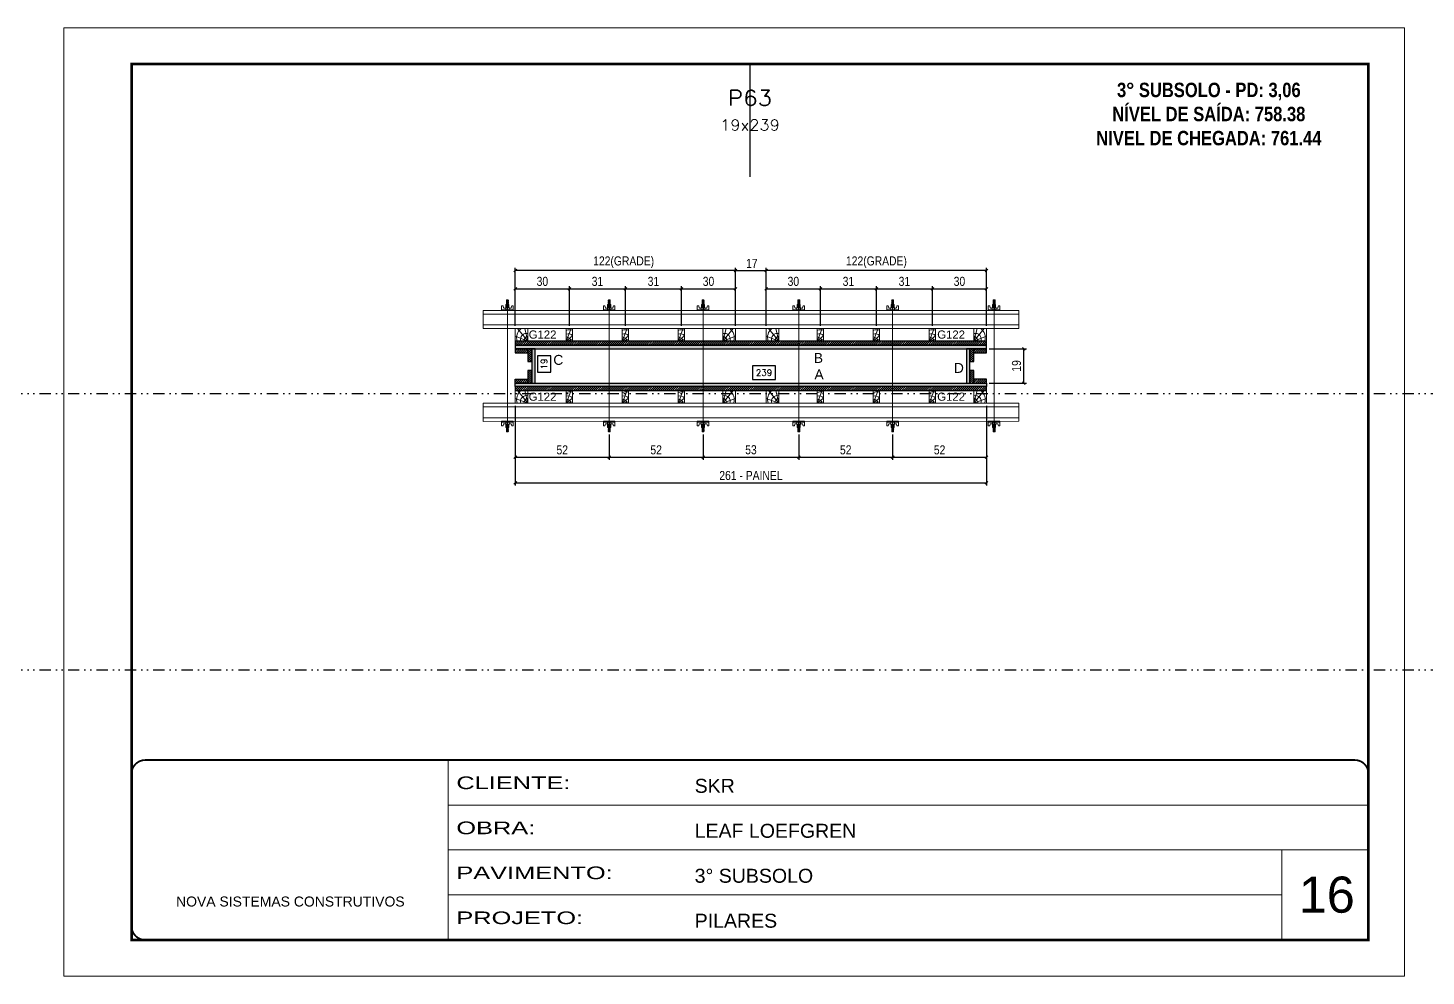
# Model space of a CAD drawing. Header units: millimetres. Extents: x 13777 to 27878, y -21631 to 6985.
# Drawn here: x 19142 to 20691, y 2489 to 3539 of the extents above; entities that cross this region are included whole.
import ezdxf
from ezdxf.enums import TextEntityAlignment as Align

# ---------------------------------------------------------------- set-up
doc = ezdxf.new("R2010")
doc.units = ezdxf.units.MM
for name, pattern in [('CONTINUO', [0]), ('DASHED', [0.75, 0.5, -0.25]), ('DIVIDE2', [0.625, 0.25, -0.125, 0, -0.125, 0, -0.125]), ('HIDDEN', [0.375, 0.25, -0.125])]:
    doc.linetypes.add(name, pattern=pattern)
for name, color, linetype, lineweight in [('CARIMBO', 255, 'Continuous', 9), ('Folhas', 255, 'Continuous', 9), ('Hachura', 251, 'Continuous', 9), ('Madeira', 126, 'Continuous', 18), ('Perfil Metálico', 224, 'Continuous', 18), ('SARRAFO DE PRESSAO', 251, 'DASHED', 9), ('Texto Seção', 7, 'Continuous', 15)]:
    doc.layers.add(name, color=color, linetype=linetype, lineweight=lineweight)
for name, color, linetype in [('CHAPA', 1, 'Continuous'), ('COTA', 241, 'Continuous'), ('NOMENCLATURA', 7, 'Continuous'), ('Nível', 160, 'Continuous'), ('SARRAFO', 251, 'Continuous'), ('Texto de Titulo', 7, 'Continuous'), ('Texto Qtd Sarr', 242, 'Continuous'), ('TEXTO_GERAL', 7, 'Continuous')]:
    doc.layers.add(name, color=color, linetype=linetype)
doc.styles.add('ARIAL', font='arial.ttf')
doc.styles.add('COTA TECNICA 2X', font='techl___.ttf', dxfattribs={"height": 10})
doc.styles.add('ROMANC', font='techb___.ttf', dxfattribs={"height": 2.5})
doc.styles.add('ROMANS', font='romans.shx')
doc.styles.add('SANSSERIF', font='sas_____.pfb')
doc.styles.add('Tecnologia', font='')
doc.styles.get('Tecnologia').set_extended_font_data('Forgotten Futurist')
doc.dimstyles.new('SECAO PILAR', dxfattribs={"dimtxt": 10, "dimasz": 3, "dimexe": 3, "dimexo": 3, "dimgap": 3, "dimtad": 1, "dimdec": 1, "dimlfac": 0.5, "dimzin": 12, "dimdsep": 46, "dimtxsty": 'COTA TECNICA 2X', "dimblk1": 'OBLIQUE', "dimblk2": 'OBLIQUE', "dimsah": 1, "dimcen": 0.9, "dimclrd": 256, "dimclre": 256, "dimclrt": 256, "dimadec": 1, "dimazin": 3, "dimtfac": 1, "dimtdec": 1, "dimtmove": 0, "dimatfit": 3, "dimfxl": 1, "dimtolj": 1, "dimtzin": 12, "dimarcsym": 0})
doc.dimstyles.new('SECÇÃO 2', dxfattribs={"dimtxt": 7, "dimasz": 6, "dimexe": 0.18, "dimexo": 2, "dimgap": -4, "dimtad": 3, "dimdec": 1, "dimlfac": 0.5, "dimzin": 12, "dimdsep": 46, "dimtxsty": 'ROMANS', "dimblk": 'ARCHTICK', "dimcen": 0.09, "dimse1": 1, "dimse2": 1, "dimsd1": 1, "dimsd2": 1, "dimclrd": 180, "dimclre": 5, "dimclrt": 1, "dimadec": 0, "dimazin": 3, "dimtfac": 1, "dimtdec": 1, "dimtofl": 0, "dimtmove": 0, "dimatfit": 3, "dimldrblk": 'ARCHTICK', "dimfxl": 1, "dimtolj": 1, "dimtzin": 0, "dimarcsym": 0})
pattern_1 = [(225, (10558.0154, -19745.6665), (1.12253202, -1.12253202), [])]

# ---------------------------------------------------------------- blocks, each defined once
blk = doc.blocks.new('9999999999')
at = {"color": 30, "linetype": 'CONTINUO'}
for p, q in [((98564.6, 34230.2), (98564.6, 34429.4)), ((98564.6, 34379.6), (99584, 34379.6)), ((98564.6, 34329.8), (99488, 34329.8)), ((99584, 34329.8), (99488, 34329.8)), ((99488, 34329.8), (99488, 34230.2)), ((98564.6, 34280), (99488, 34280))]:
    blk.add_line(p, q, dxfattribs=at)
at = {"color": 30, "linetype": 'CONTINUO', "const_width": 2}
blk.add_lwpolyline([(99584, 34230.2), (99584, 34414.4, 0.414214), (99569, 34429.4), (98229, 34429.4, 0.414214), (98214, 34414.4), (98214, 34245.2, 0.414214), (98229, 34230.2), (99584, 34230.2)], format="xyb", dxfattribs=at)
at = {"layer": 'Folhas'}
blk.add_lwpolyline([(98139, 34190.2), (99624, 34190.2), (99624, 35240.2), (98139, 35240.2)], close=True, dxfattribs=at)
at = {"layer": 'Folhas', "color": 30, "const_width": 3}
blk.add_lwpolyline([(98214, 34230.2), (99584, 34230.2), (99584, 35200.2), (98214, 35200.2)], close=True, dxfattribs=at)
at = {"color": 7, "linetype": 'Continuous', "ltscale": 5, "style": 'ARIAL'}
for s, height, p in [('SKR', 15.48, (98837.7, 34393.1)), ('LEAF LOEFGREN', 15.483, (98837.7, 34343.3)), ('3° SUBSOLO', 15.48, (98837.7, 34293.5)), ('NOVA SISTEMAS CONSTRUTIVOS', 11.059, (98263.2, 34267.2)), ('PILARES', 15.48, (98837.7, 34243.7))]:
    blk.add_text(s, height=height, dxfattribs=at).set_placement(p)
at = {"layer": 'Folhas', "color": 7, "style": 'Tecnologia', "width": 1.5}
for s, p in [('CLIENTE:', (98573.7, 34397.2)), ('OBRA:', (98573.7, 34347.3)), ('PAVIMENTO:', (98573.7, 34297.5)), ('PROJETO:', (98573.7, 34247.7))]:
    blk.add_text(s, height=14, dxfattribs=at).set_placement(p)
blk = doc.blocks.new('*D1308')
at = {"layer": 'COTA', "color": 180, "lineweight": -2, "transparency": 16777216}
for p, q in [((19721.4, 3175.8), (19706.4, 3175.8)), ((19706.4, 3175.8), (19706.4, 3157.8)), ((19721.4, 3157.8), (19721.4, 3175.8)), ((19706.4, 3157.8), (19721.4, 3157.8))]:
    blk.add_line(p, q, dxfattribs=at)
at = {"layer": 'Defpoints', "color": 0, "transparency": 16777216}
for p in [(19721.3, 3183.7), (19721.3, 3145.7), (19725.4, 3145.7)]:
    blk.add_point(p, dxfattribs=at)
at = {"layer": 'COTA', "color": 1, "transparency": 16777216, "insert": (19713.9, 3166.8), "char_height": 7, "attachment_point": 5, "rotation": 90, "style": 'ROMANS'}
blk.add_mtext('\\A1;19', dxfattribs=at)
blk = doc.blocks.new('_ArchTick')
at = {"color": 0, "linetype": 'ByBlock', "const_width": 0.15}
blk.add_lwpolyline([(-0.5, -0.5), (0.5, 0.5)], dxfattribs=at)
blk = doc.blocks.new('*D1309')
at = {"layer": 'COTA', "color": 180, "lineweight": -2, "transparency": 16777216}
for p, q in [((19970.4, 3164.7), (19944.7, 3164.7)), ((19944.7, 3164.7), (19944.7, 3149.7)), ((19970.4, 3149.7), (19970.4, 3164.7)), ((19944.7, 3149.7), (19970.4, 3149.7))]:
    blk.add_line(p, q, dxfattribs=at)
at = {"layer": 'Defpoints', "color": 0, "transparency": 16777216}
for p in [(19704, 3145.7), (20182, 3145.7), (20182, 3145.7)]:
    blk.add_point(p, dxfattribs=at)
at = {"layer": 'COTA', "color": 1, "transparency": 16777216, "insert": (19957.5, 3157.2), "char_height": 7, "attachment_point": 5, "style": 'ROMANS'}
blk.add_mtext('\\A1;239', dxfattribs=at)
blk = doc.blocks.new('_Oblique')
at = {"color": 0, "linetype": 'ByBlock', "lineweight": -2}
blk.add_line((-0.5, -0.5), (0.5, 0.5), dxfattribs=at)
blk = doc.blocks.new('*D1310')
at = {"layer": 'COTA', "lineweight": -2, "transparency": 16777216}
for p, q in [((19682, 3120.4), (19682, 3032.2)), ((20204, 3120.4), (20204, 3032.2)), ((19682, 3035.2), (20204, 3035.2))]:
    blk.add_line(p, q, dxfattribs=at)
at = {"layer": 'Defpoints', "color": 0, "transparency": 16777216}
for p in [(19682, 3123.4), (20204, 3123.4), (20204, 3035.2)]:
    blk.add_point(p, dxfattribs=at)
at = {"layer": 'COTA', "lineweight": -2, "transparency": 16777216, "xscale": 3, "yscale": 3, "zscale": 3, "rotation": 180}
blk.add_blockref('_Oblique', (19682, 3035.2), dxfattribs=at)
at = {"layer": 'COTA', "lineweight": -2, "transparency": 16777216, "xscale": 3, "yscale": 3, "zscale": 3}
blk.add_blockref('_Oblique', (20204, 3035.2), dxfattribs=at)
at = {"layer": 'COTA', "transparency": 16777216, "insert": (19943, 3043.3), "char_height": 10, "attachment_point": 5, "style": 'COTA TECNICA 2X'}
blk.add_mtext('\\A1;261 - PAINEL', dxfattribs=at)
blk = doc.blocks.new('*D1311')
at = {"layer": 'COTA', "lineweight": -2, "transparency": 16777216}
for p, q in [((19682, 3120.3), (19682, 3060.6)), ((19786, 3088.6), (19786, 3060.6)), ((19682, 3063.6), (19786, 3063.6))]:
    blk.add_line(p, q, dxfattribs=at)
at = {"layer": 'Defpoints', "color": 0, "transparency": 16777216}
for p in [(19682, 3123.3), (19786, 3091.6), (19786, 3063.6)]:
    blk.add_point(p, dxfattribs=at)
at = {"layer": 'COTA', "lineweight": -2, "transparency": 16777216, "xscale": 3, "yscale": 3, "zscale": 3, "rotation": 180}
blk.add_blockref('_Oblique', (19682, 3063.6), dxfattribs=at)
at = {"layer": 'COTA', "lineweight": -2, "transparency": 16777216, "xscale": 3, "yscale": 3, "zscale": 3}
blk.add_blockref('_Oblique', (19786, 3063.6), dxfattribs=at)
at = {"layer": 'COTA', "transparency": 16777216, "insert": (19734, 3071.7), "char_height": 10, "attachment_point": 5, "style": 'COTA TECNICA 2X'}
blk.add_mtext('\\A1;52', dxfattribs=at)
blk = doc.blocks.new('C')
at = {"layer": 'Hachura', "color": 0}
for p, q in [((0, 3.22), (0, -3.22)), ((0.45, 3.22), (0, 3.22)), ((0.46, 3.16), (0, 3.16)), ((0.46, 3.05), (0, 3.05)), ((0.46, 2.88), (0, 2.88)), ((0, 2.75), (0, -1.16)), ((0.46, 2.65), (0, 2.65)), ((0.46, 2.23), (0, 2.23)), ((0.46, 1.51), (0, 1.51)), ((0.39, 0.49), (0.17, 0.49)), ((0.45, -3.23), (0.45, 3.22)), ((0.45, 3.22), (2.58, 3.22)), ((1.74, 0.97), (0.45, 0.97)), ((1.45, 0.1), (0.45, 0.1)), ((1.35, 1.94), (1.35, 0.96)), ((2.58, 2.39), (1.47, 2.09)), ((1.74, -0.97), (1.74, 0.97)), ((1.74, 0.97), (1.74, 0.84)), ((1.74, 0.97), (1.74, 0.84)), ((1.74, 0.84), (3.35, 0.84)), ((3.35, 0.45), (1.74, 0.45)), ((2.58, 3.22), (2.58, 2.39)), ((3.32, 0.84), (3.32, -0.84)), ((3.35, 0.84), (3.35, -0.84)), ((3.68, 0.45), (3.35, 0.45)), ((3.84, -0.52), (3.35, 0.45)), ((3.35, 0.06), (3.67, -0.57)), ((3.68, 0.45), (4.16, -0.52)), ((3.72, 0.5), (4.25, -0.57)), ((4.37, -0.55), (3.83, 0.53)), ((4.15, 0.45), (3.93, 0.45)), ((4.42, -0.52), (3.93, 0.45)), ((4.15, 0.45), (4.26, 0.45)), ((4.26, 0.45), (4.74, -0.52)), ((4.3, 0.5), (4.83, -0.57)), ((4.95, -0.55), (4.41, 0.53)), ((4.51, 0.45), (4.84, 0.45)), ((5, -0.52), (4.51, 0.45)), ((4.84, 0.45), (5.32, -0.52)), ((4.88, 0.5), (5.41, -0.57)), ((5.53, -0.55), (4.99, 0.53)), ((5.58, -0.52), (5.09, 0.45)), ((5.42, 0.45), (5.09, 0.45)), ((5.58, -0.52), (5.09, 0.45)), ((5.42, 0.45), (5.74, -0.19)), ((5.46, 0.5), (5.74, -0.07)), ((5.74, 0.19), (5.57, 0.53)), ((5.74, 0.32), (5.68, 0.45)), ((5.68, 0.45), (5.74, 0.45)), ((5.74, 0.45), (5.9, 0.29)), ((5.74, 0.45), (5.74, -0.52)), ((5.9, -0.36), (5.9, 0.29)), ((0.45, 0), (0, 0)), ((0.46, -1.52), (0, -1.52)), ((0.46, -2.23), (0, -2.23)), ((0.46, -2.65), (0, -2.65)), ((0.46, -2.88), (0, -2.88)), ((0.46, -3.05), (0, -3.05)), ((0.46, -3.16), (0, -3.16)), ((0, -3.22), (2.57, -3.22)), ((0.08, -0.48), (0.29, -0.48)), ((0.29, -0.48), (0.4, -0.48)), ((0.45, 0), (0.45, -0.97)), ((0.45, -0.16), (1.45, -0.16)), ((0.45, -0.65), (0.45, -0.32)), ((0.45, -3.23), (0.45, -0.65)), ((0.45, -0.97), (1.74, -0.97)), ((1.35, -1.94), (1.35, -0.97)), ((2.58, -2.39), (1.47, -2.1)), ((3.35, -0.32), (1.74, -0.32)), ((3.35, -0.84), (1.74, -0.84)), ((2.58, -3.23), (2.58, -2.39)), ((3.35, -0.07), (3.58, -0.52)), ((3.35, -0.52), (3.58, -0.52)), ((3.84, -0.52), (4.16, -0.52)), ((4.42, -0.52), (4.74, -0.52)), ((4.63, -0.52), (4.74, -0.52)), ((5, -0.52), (5.32, -0.52)), ((5.58, -0.52), (5.74, -0.52)), ((5.74, -0.52), (5.9, -0.36)), ((5.74, -0.52), (5.74, -0.52))]:
    blk.add_line(p, q, dxfattribs=at)
for centre, radius, start, end in [((1.52, 1.94), 0.161, 104.74356, 180), ((1.44, -0.03), 0.129, 272.69497, 87.30503), ((3.81, 0.39), 0.143, 25.56881, 154.43119), ((4.39, 0.39), 0.143, 25.56881, 154.43119), ((4.97, 0.39), 0.143, 25.56881, 154.43119), ((5.55, 0.39), 0.143, 25.56881, 154.43119), ((0.17, -0.37), 0.174, 221.74404, 317.85924), ((1.52, -1.94), 0.161, 180, 255.25644), ((3.71, -0.4), 0.174, 222.14076, 318.25596), ((4.29, -0.4), 0.174, 222.14076, 318.25596), ((4.87, -0.4), 0.174, 222.14076, 318.25596), ((5.45, -0.4), 0.174, 222.14076, 318.25596), ((5.61, -0.4), 0.174, 317.85924, 318.25596)]:
    blk.add_arc(centre, radius, start, end, dxfattribs=at)
blk = doc.blocks.new('*D1315')
at = {"layer": 'COTA', "lineweight": -2, "transparency": 16777216}
for p, q in [((19996, 3088.6), (19996, 3060.6)), ((20100, 3088.6), (20100, 3060.6)), ((19996, 3063.6), (20100, 3063.6))]:
    blk.add_line(p, q, dxfattribs=at)
at = {"layer": 'Defpoints', "color": 0, "transparency": 16777216}
for p in [(19996, 3091.6), (20100, 3091.6), (20100, 3063.6)]:
    blk.add_point(p, dxfattribs=at)
at = {"layer": 'COTA', "lineweight": -2, "transparency": 16777216, "xscale": 3, "yscale": 3, "zscale": 3, "rotation": 180}
blk.add_blockref('_Oblique', (19996, 3063.6), dxfattribs=at)
at = {"layer": 'COTA', "lineweight": -2, "transparency": 16777216, "xscale": 3, "yscale": 3, "zscale": 3}
blk.add_blockref('_Oblique', (20100, 3063.6), dxfattribs=at)
at = {"layer": 'COTA', "transparency": 16777216, "insert": (20048, 3071.7), "char_height": 10, "attachment_point": 5, "style": 'COTA TECNICA 2X'}
blk.add_mtext('\\A1;52', dxfattribs=at)
blk = doc.blocks.new('*D1316')
at = {"layer": 'COTA', "lineweight": -2, "transparency": 16777216}
for p, q in [((20207, 3183.7), (20248.3, 3183.7)), ((20245.3, 3145.7), (20245.3, 3183.7)), ((20207, 3145.7), (20248.3, 3145.7))]:
    blk.add_line(p, q, dxfattribs=at)
at = {"layer": 'Defpoints', "color": 0, "transparency": 16777216}
for p in [(20204, 3183.7), (20245.3, 3183.7), (20204, 3145.7)]:
    blk.add_point(p, dxfattribs=at)
at = {"layer": 'COTA', "lineweight": -2, "transparency": 16777216, "xscale": 3, "yscale": 3, "zscale": 3}
for p, rotation in [((20245.3, 3183.7), 90), ((20245.3, 3145.7), 270)]:
    blk.add_blockref('_Oblique', p, dxfattribs=dict(at, rotation=rotation))
at = {"layer": 'COTA', "transparency": 16777216, "insert": (20237.2, 3164.7), "char_height": 10, "attachment_point": 5, "rotation": 90, "style": 'COTA TECNICA 2X'}
blk.add_mtext('\\A1;19', dxfattribs=at)
blk = doc.blocks.new('*D1317')
at = {"layer": 'COTA', "lineweight": -2, "transparency": 16777216}
for p, q in [((19786, 3088.6), (19786, 3060.6)), ((19890, 3088.6), (19890, 3060.6)), ((19786, 3063.6), (19890, 3063.6))]:
    blk.add_line(p, q, dxfattribs=at)
at = {"layer": 'Defpoints', "color": 0, "transparency": 16777216}
for p in [(19786, 3091.6), (19890, 3091.6), (19890, 3063.6)]:
    blk.add_point(p, dxfattribs=at)
at = {"layer": 'COTA', "lineweight": -2, "transparency": 16777216, "xscale": 3, "yscale": 3, "zscale": 3, "rotation": 180}
blk.add_blockref('_Oblique', (19786, 3063.6), dxfattribs=at)
at = {"layer": 'COTA', "lineweight": -2, "transparency": 16777216, "xscale": 3, "yscale": 3, "zscale": 3}
blk.add_blockref('_Oblique', (19890, 3063.6), dxfattribs=at)
at = {"layer": 'COTA', "transparency": 16777216, "insert": (19838, 3071.7), "char_height": 10, "attachment_point": 5, "style": 'COTA TECNICA 2X'}
blk.add_mtext('\\A1;52', dxfattribs=at)
blk = doc.blocks.new('PONTALETE')
at = {"layer": 'Madeira'}
for q in [(2.71, 7), (7, 5.76), (7, 1.74)]:
    blk.add_line((0, 0), q, dxfattribs=at)
blk.add_lwpolyline([(0, 0), (7, 0), (7, 7), (0, 7)], close=True, dxfattribs=at)
for centre, radius, start, end in [((2.04, 0.06), 6.23, 37.28179, 109.09128), ((1.09, 0.9), 3.19, 343.60304, 109.98471), ((-0.21, -0.78), 3.09, 14.63219, 86.0383)]:
    blk.add_arc(centre, radius, start, end, dxfattribs=at)
blk = doc.blocks.new('MEIO PONTALETE')
at = {"layer": 'Madeira'}
for q in [(2.71, 7), (3.5, 2.88), (3.5, 0.87)]:
    blk.add_line((0, 0), q, dxfattribs=at)
blk.add_lwpolyline([(0, 0), (3.5, 0), (3.5, 7), (0, 7)], close=True, dxfattribs=at)
for centre, radius, start, end in [((2.04, 0.06), 6.23, 76.44987, 109.09128), ((1.09, 0.9), 3.19, 40.90626, 109.98471), ((-0.21, -0.78), 3.09, 14.63219, 86.0383)]:
    blk.add_arc(centre, radius, start, end, dxfattribs=at)
blk = doc.blocks.new('*D1298')
at = {"layer": 'COTA', "lineweight": -2, "transparency": 16777216}
for p, q in [((19960, 3209.2), (19960, 3253.1)), ((20020, 3209.1), (20020, 3253.1)), ((19960, 3250.1), (20020, 3250.1))]:
    blk.add_line(p, q, dxfattribs=at)
at = {"layer": 'Defpoints', "color": 0, "transparency": 16777216}
for p in [(20020, 3250.1), (19960, 3206.2), (20020, 3206.1)]:
    blk.add_point(p, dxfattribs=at)
at = {"layer": 'COTA', "lineweight": -2, "transparency": 16777216, "xscale": 3, "yscale": 3, "zscale": 3, "rotation": 180}
blk.add_blockref('_Oblique', (19960, 3250.1), dxfattribs=at)
at = {"layer": 'COTA', "lineweight": -2, "transparency": 16777216, "xscale": 3, "yscale": 3, "zscale": 3}
blk.add_blockref('_Oblique', (20020, 3250.1), dxfattribs=at)
at = {"layer": 'COTA', "transparency": 16777216, "insert": (19990, 3258.3), "char_height": 10, "attachment_point": 5, "style": 'COTA TECNICA 2X'}
blk.add_mtext('\\A1;30', dxfattribs=at)
blk = doc.blocks.new('*D1299')
at = {"layer": 'COTA', "lineweight": -2, "transparency": 16777216}
for p, q in [((19960, 3209.2), (19960, 3273.3)), ((20204, 3270.3), (19960, 3270.3)), ((20204, 3209.1), (20204, 3273.3))]:
    blk.add_line(p, q, dxfattribs=at)
at = {"layer": 'Defpoints', "color": 0, "transparency": 16777216}
for p in [(19960, 3270.3), (19960, 3206.2), (20204, 3206.1)]:
    blk.add_point(p, dxfattribs=at)
at = {"layer": 'COTA', "lineweight": -2, "transparency": 16777216, "xscale": 3, "yscale": 3, "zscale": 3, "rotation": 180}
blk.add_blockref('_Oblique', (19960, 3270.3), dxfattribs=at)
at = {"layer": 'COTA', "lineweight": -2, "transparency": 16777216, "xscale": 3, "yscale": 3, "zscale": 3}
blk.add_blockref('_Oblique', (20204, 3270.3), dxfattribs=at)
at = {"layer": 'COTA', "transparency": 16777216, "insert": (20082, 3279.5), "char_height": 10, "attachment_point": 5, "style": 'COTA TECNICA 2X'}
blk.add_mtext('\\A1;122(GRADE)', dxfattribs=at)
blk = doc.blocks.new('*D1318')
at = {"layer": 'COTA', "lineweight": -2, "transparency": 16777216}
for p, q in [((20020, 3209.1), (20020, 3253.1)), ((20082, 3209.1), (20082, 3253.1)), ((20020, 3250.1), (20082, 3250.1))]:
    blk.add_line(p, q, dxfattribs=at)
at = {"layer": 'Defpoints', "color": 0, "transparency": 16777216}
for p in [(20082, 3250.1), (20020, 3206.1), (20082, 3206.1)]:
    blk.add_point(p, dxfattribs=at)
at = {"layer": 'COTA', "lineweight": -2, "transparency": 16777216, "xscale": 3, "yscale": 3, "zscale": 3, "rotation": 180}
blk.add_blockref('_Oblique', (20020, 3250.1), dxfattribs=at)
at = {"layer": 'COTA', "lineweight": -2, "transparency": 16777216, "xscale": 3, "yscale": 3, "zscale": 3}
blk.add_blockref('_Oblique', (20082, 3250.1), dxfattribs=at)
at = {"layer": 'COTA', "transparency": 16777216, "insert": (20051, 3258.3), "char_height": 10, "attachment_point": 5, "style": 'COTA TECNICA 2X'}
blk.add_mtext('\\A1;31', dxfattribs=at)
blk = doc.blocks.new('*D1319')
at = {"layer": 'COTA', "lineweight": -2, "transparency": 16777216}
for p, q in [((20082, 3209.1), (20082, 3253.1)), ((20144, 3209.1), (20144, 3253.1)), ((20082, 3250.1), (20144, 3250.1))]:
    blk.add_line(p, q, dxfattribs=at)
at = {"layer": 'Defpoints', "color": 0, "transparency": 16777216}
for p in [(20144, 3250.1), (20082, 3206.1), (20144, 3206.1)]:
    blk.add_point(p, dxfattribs=at)
at = {"layer": 'COTA', "lineweight": -2, "transparency": 16777216, "xscale": 3, "yscale": 3, "zscale": 3, "rotation": 180}
blk.add_blockref('_Oblique', (20082, 3250.1), dxfattribs=at)
at = {"layer": 'COTA', "lineweight": -2, "transparency": 16777216, "xscale": 3, "yscale": 3, "zscale": 3}
blk.add_blockref('_Oblique', (20144, 3250.1), dxfattribs=at)
at = {"layer": 'COTA', "transparency": 16777216, "insert": (20113, 3258.3), "char_height": 10, "attachment_point": 5, "style": 'COTA TECNICA 2X'}
blk.add_mtext('\\A1;31', dxfattribs=at)
blk = doc.blocks.new('*D1320')
at = {"layer": 'COTA', "lineweight": -2, "transparency": 16777216}
for p, q in [((20144, 3209.1), (20144, 3253.1)), ((20204, 3209.1), (20204, 3253.1)), ((20144, 3250.1), (20204, 3250.1))]:
    blk.add_line(p, q, dxfattribs=at)
at = {"layer": 'Defpoints', "color": 0, "transparency": 16777216}
for p in [(20204, 3250.1), (20144, 3206.1), (20204, 3206.1)]:
    blk.add_point(p, dxfattribs=at)
at = {"layer": 'COTA', "lineweight": -2, "transparency": 16777216, "xscale": 3, "yscale": 3, "zscale": 3, "rotation": 180}
blk.add_blockref('_Oblique', (20144, 3250.1), dxfattribs=at)
at = {"layer": 'COTA', "lineweight": -2, "transparency": 16777216, "xscale": 3, "yscale": 3, "zscale": 3}
blk.add_blockref('_Oblique', (20204, 3250.1), dxfattribs=at)
at = {"layer": 'COTA', "transparency": 16777216, "insert": (20174, 3258.3), "char_height": 10, "attachment_point": 5, "style": 'COTA TECNICA 2X'}
blk.add_mtext('\\A1;30', dxfattribs=at)
blk = doc.blocks.new('*D1300')
at = {"layer": 'COTA', "lineweight": -2, "transparency": 16777216}
for p, q in [((19682, 3209.2), (19682, 3253.1)), ((19742, 3209.1), (19742, 3253.1)), ((19682, 3250.1), (19742, 3250.1))]:
    blk.add_line(p, q, dxfattribs=at)
at = {"layer": 'Defpoints', "color": 0, "transparency": 16777216}
for p in [(19742, 3250.1), (19682, 3206.2), (19742, 3206.1)]:
    blk.add_point(p, dxfattribs=at)
at = {"layer": 'COTA', "lineweight": -2, "transparency": 16777216, "xscale": 3, "yscale": 3, "zscale": 3, "rotation": 180}
blk.add_blockref('_Oblique', (19682, 3250.1), dxfattribs=at)
at = {"layer": 'COTA', "lineweight": -2, "transparency": 16777216, "xscale": 3, "yscale": 3, "zscale": 3}
blk.add_blockref('_Oblique', (19742, 3250.1), dxfattribs=at)
at = {"layer": 'COTA', "transparency": 16777216, "insert": (19712, 3258.3), "char_height": 10, "attachment_point": 5, "style": 'COTA TECNICA 2X'}
blk.add_mtext('\\A1;30', dxfattribs=at)
blk = doc.blocks.new('*D1301')
at = {"layer": 'COTA', "lineweight": -2, "transparency": 16777216}
for p, q in [((19682, 3209.2), (19682, 3273.3)), ((19926, 3270.3), (19682, 3270.3)), ((19926, 3209.1), (19926, 3273.3))]:
    blk.add_line(p, q, dxfattribs=at)
at = {"layer": 'Defpoints', "color": 0, "transparency": 16777216}
for p in [(19682, 3270.3), (19682, 3206.2), (19926, 3206.1)]:
    blk.add_point(p, dxfattribs=at)
at = {"layer": 'COTA', "lineweight": -2, "transparency": 16777216, "xscale": 3, "yscale": 3, "zscale": 3, "rotation": 180}
blk.add_blockref('_Oblique', (19682, 3270.3), dxfattribs=at)
at = {"layer": 'COTA', "lineweight": -2, "transparency": 16777216, "xscale": 3, "yscale": 3, "zscale": 3}
blk.add_blockref('_Oblique', (19926, 3270.3), dxfattribs=at)
at = {"layer": 'COTA', "transparency": 16777216, "insert": (19802, 3279.5), "char_height": 10, "attachment_point": 5, "style": 'COTA TECNICA 2X'}
blk.add_mtext('\\A1;122(GRADE)', dxfattribs=at)
blk = doc.blocks.new('*D1321')
at = {"layer": 'COTA', "lineweight": -2, "transparency": 16777216}
for p, q in [((19742, 3209.1), (19742, 3253.1)), ((19804, 3209.1), (19804, 3253.1)), ((19742, 3250.1), (19804, 3250.1))]:
    blk.add_line(p, q, dxfattribs=at)
at = {"layer": 'Defpoints', "color": 0, "transparency": 16777216}
for p in [(19804, 3250.1), (19742, 3206.1), (19804, 3206.1)]:
    blk.add_point(p, dxfattribs=at)
at = {"layer": 'COTA', "lineweight": -2, "transparency": 16777216, "xscale": 3, "yscale": 3, "zscale": 3, "rotation": 180}
blk.add_blockref('_Oblique', (19742, 3250.1), dxfattribs=at)
at = {"layer": 'COTA', "lineweight": -2, "transparency": 16777216, "xscale": 3, "yscale": 3, "zscale": 3}
blk.add_blockref('_Oblique', (19804, 3250.1), dxfattribs=at)
at = {"layer": 'COTA', "transparency": 16777216, "insert": (19773, 3258.3), "char_height": 10, "attachment_point": 5, "style": 'COTA TECNICA 2X'}
blk.add_mtext('\\A1;31', dxfattribs=at)
blk = doc.blocks.new('*D1322')
at = {"layer": 'COTA', "lineweight": -2, "transparency": 16777216}
for p, q in [((19804, 3209.1), (19804, 3253.1)), ((19866, 3209.1), (19866, 3253.1)), ((19804, 3250.1), (19866, 3250.1))]:
    blk.add_line(p, q, dxfattribs=at)
at = {"layer": 'Defpoints', "color": 0, "transparency": 16777216}
for p in [(19866, 3250.1), (19804, 3206.1), (19866, 3206.1)]:
    blk.add_point(p, dxfattribs=at)
at = {"layer": 'COTA', "lineweight": -2, "transparency": 16777216, "xscale": 3, "yscale": 3, "zscale": 3, "rotation": 180}
blk.add_blockref('_Oblique', (19804, 3250.1), dxfattribs=at)
at = {"layer": 'COTA', "lineweight": -2, "transparency": 16777216, "xscale": 3, "yscale": 3, "zscale": 3}
blk.add_blockref('_Oblique', (19866, 3250.1), dxfattribs=at)
at = {"layer": 'COTA', "transparency": 16777216, "insert": (19835, 3258.3), "char_height": 10, "attachment_point": 5, "style": 'COTA TECNICA 2X'}
blk.add_mtext('\\A1;31', dxfattribs=at)
blk = doc.blocks.new('*D1323')
at = {"layer": 'COTA', "lineweight": -2, "transparency": 16777216}
for p, q in [((19866, 3209.1), (19866, 3253.1)), ((19926, 3209.1), (19926, 3253.1)), ((19866, 3250.1), (19926, 3250.1))]:
    blk.add_line(p, q, dxfattribs=at)
at = {"layer": 'Defpoints', "color": 0, "transparency": 16777216}
for p in [(19926, 3250.1), (19866, 3206.1), (19926, 3206.1)]:
    blk.add_point(p, dxfattribs=at)
at = {"layer": 'COTA', "lineweight": -2, "transparency": 16777216, "xscale": 3, "yscale": 3, "zscale": 3, "rotation": 180}
blk.add_blockref('_Oblique', (19866, 3250.1), dxfattribs=at)
at = {"layer": 'COTA', "lineweight": -2, "transparency": 16777216, "xscale": 3, "yscale": 3, "zscale": 3}
blk.add_blockref('_Oblique', (19926, 3250.1), dxfattribs=at)
at = {"layer": 'COTA', "transparency": 16777216, "insert": (19896, 3258.3), "char_height": 10, "attachment_point": 5, "style": 'COTA TECNICA 2X'}
blk.add_mtext('\\A1;30', dxfattribs=at)
blk = doc.blocks.new('*D1324')
at = {"layer": 'COTA', "lineweight": -2, "transparency": 16777216}
for p, q in [((19926, 3209.1), (19926, 3273.3)), ((19926, 3270.3), (19960, 3270.3)), ((19960, 3209.2), (19960, 3273.3))]:
    blk.add_line(p, q, dxfattribs=at)
at = {"layer": 'Defpoints', "color": 0, "transparency": 16777216}
for p in [(19960, 3270.3), (19926, 3206.1), (19960, 3206.2)]:
    blk.add_point(p, dxfattribs=at)
at = {"layer": 'COTA', "lineweight": -2, "transparency": 16777216, "xscale": 3, "yscale": 3, "zscale": 3, "rotation": 180}
blk.add_blockref('_Oblique', (19926, 3270.3), dxfattribs=at)
at = {"layer": 'COTA', "lineweight": -2, "transparency": 16777216, "xscale": 3, "yscale": 3, "zscale": 3}
blk.add_blockref('_Oblique', (19960, 3270.3), dxfattribs=at)
at = {"layer": 'COTA', "transparency": 16777216, "insert": (19944, 3278.3), "char_height": 10, "attachment_point": 5, "style": 'COTA TECNICA 2X'}
blk.add_mtext('\\A1;17', dxfattribs=at)
blk = doc.blocks.new('titulo1')
at = {"layer": 'Defpoints', "color": 252, "linetype": 'HIDDEN', "ltscale": 2}
blk.add_line((0, 0), (0, 125), dxfattribs=at)
at = {"layer": 'Defpoints', "style": 'ROMANS', "oblique": 15}
blk.add_attdef('FOLHA', text='', height=10, dxfattribs=at).set_placement((0, 15.6), align=Align.MIDDLE_CENTER)
at = {"layer": 'Texto Qtd Sarr', "color": 3, "style": 'ROMANS', "oblique": 15}
for tag, height, p in [('TITULO', 17, (0, 71.4)), ('SEÇÃO', 12, (0, 41.5))]:
    blk.add_attdef(tag, text='', height=height, dxfattribs=at).set_placement(p, align=Align.MIDDLE_CENTER)
blk = doc.blocks.new('*D1325')
at = {"layer": 'COTA', "lineweight": -2, "transparency": 16777216}
for p, q in [((20204, 3120.4), (20204, 3060.6)), ((20100, 3088.6), (20100, 3060.6)), ((20100, 3063.6), (20204, 3063.6))]:
    blk.add_line(p, q, dxfattribs=at)
at = {"layer": 'Defpoints', "color": 0, "transparency": 16777216}
for p in [(20204, 3123.4), (20100, 3091.6), (20204, 3063.6)]:
    blk.add_point(p, dxfattribs=at)
at = {"layer": 'COTA', "lineweight": -2, "transparency": 16777216, "xscale": 3, "yscale": 3, "zscale": 3, "rotation": 180}
blk.add_blockref('_Oblique', (20100, 3063.6), dxfattribs=at)
at = {"layer": 'COTA', "lineweight": -2, "transparency": 16777216, "xscale": 3, "yscale": 3, "zscale": 3}
blk.add_blockref('_Oblique', (20204, 3063.6), dxfattribs=at)
at = {"layer": 'COTA', "transparency": 16777216, "insert": (20152, 3071.7), "char_height": 10, "attachment_point": 5, "style": 'COTA TECNICA 2X'}
blk.add_mtext('\\A1;52', dxfattribs=at)
blk = doc.blocks.new('*D1326')
at = {"layer": 'COTA', "lineweight": -2, "transparency": 16777216}
for p, q in [((19890, 3088.6), (19890, 3060.6)), ((19996, 3088.6), (19996, 3060.6)), ((19890, 3063.6), (19996, 3063.6))]:
    blk.add_line(p, q, dxfattribs=at)
at = {"layer": 'Defpoints', "color": 0, "transparency": 16777216}
for p in [(19890, 3091.6), (19996, 3091.6), (19996, 3063.6)]:
    blk.add_point(p, dxfattribs=at)
at = {"layer": 'COTA', "lineweight": -2, "transparency": 16777216, "xscale": 3, "yscale": 3, "zscale": 3, "rotation": 180}
blk.add_blockref('_Oblique', (19890, 3063.6), dxfattribs=at)
at = {"layer": 'COTA', "lineweight": -2, "transparency": 16777216, "xscale": 3, "yscale": 3, "zscale": 3}
blk.add_blockref('_Oblique', (19996, 3063.6), dxfattribs=at)
at = {"layer": 'COTA', "transparency": 16777216, "insert": (19943, 3071.8), "char_height": 10, "attachment_point": 5, "style": 'COTA TECNICA 2X'}
blk.add_mtext('\\A1;53', dxfattribs=at)

msp = doc.modelspace()

# ---------------------------------------------------------------- hatches: boundary and pattern name
at = {"layer": 'Hachura'}
h = msp.add_hatch(dxfattribs=at)
h.set_pattern_fill('ANSI31', color=256, scale=0.5, angle=180, style=0)
h.set_pattern_definition([(225, (10588.0154, -19737.2665), (1.12253202, -1.12253202), [])])
h.paths.add_polyline_path([(20203.97, 3192.14), (20203.97, 3187.74), (19681.97, 3187.74), (19681.97, 3192.14)])
h = msp.add_hatch(color=256, dxfattribs=at)
h.dxf.hatch_style = 1
h.paths.add_polyline_path([(20203.97, 3183.73), (20203.97, 3187.73), (19681.97, 3187.74), (19681.97, 3183.74)])
h = msp.add_hatch(dxfattribs=at)
h.set_pattern_fill('ANSI31', color=256, scale=0.5, angle=180, style=0)
h.set_pattern_definition(pattern_1)
h.paths.add_polyline_path([(19695.97, 3183.74), (19695.97, 3179.34), (19681.97, 3179.34), (19681.97, 3183.74)])
h = msp.add_hatch(dxfattribs=at)
h.set_pattern_fill('ANSI31', color=256, scale=0.5, angle=270, style=0)
h.set_pattern_definition([(315, (42591.7754, -6319.2102), (1.12253202, 1.12253202), [])])
h.paths.add_polyline_path([(19700.37, 3169.74), (19695.97, 3169.74), (19695.97, 3183.74), (19700.37, 3183.74)])
h = msp.add_hatch(color=256, dxfattribs=at)
h.dxf.hatch_style = 1
h.paths.add_polyline_path([(19700.37, 3145.74), (19703.97, 3145.74), (19703.97, 3183.74), (19700.37, 3183.74)])
h = msp.add_hatch(color=256, dxfattribs=at)
h.dxf.hatch_style = 1
h.paths.add_polyline_path([(20181.97, 3145.74), (20185.57, 3145.74), (20185.57, 3183.74), (20181.97, 3183.74)])
h = msp.add_hatch(dxfattribs=at)
h.set_pattern_fill('ANSI31', color=256, scale=0.5, angle=270, style=0)
h.set_pattern_definition([(315, (43081.3754, -6319.2102), (1.12253202, 1.12253202), [])])
h.paths.add_polyline_path([(20189.97, 3169.74), (20185.57, 3169.74), (20185.57, 3183.74), (20189.97, 3183.74)])
h = msp.add_hatch(dxfattribs=at)
h.set_pattern_fill('ANSI31', color=256, scale=0.5, angle=180, style=0)
h.set_pattern_definition([(225, (11066.0154, -19745.6665), (1.12253202, -1.12253202), [])])
h.paths.add_polyline_path([(20203.97, 3183.74), (20203.97, 3179.34), (20189.97, 3179.34), (20189.97, 3183.74)])
h = msp.add_hatch(dxfattribs=at)
h.set_pattern_fill('ANSI31', color=256, scale=0.5, angle=270, style=0)
h.set_pattern_definition([(315, (42591.7754, -6343.2102), (1.12253202, 1.12253202), [])])
h.paths.add_polyline_path([(19700.37, 3145.74), (19695.97, 3145.74), (19695.97, 3159.74), (19700.37, 3159.74)])
h = msp.add_hatch(dxfattribs=at)
h.set_pattern_fill('ANSI31', color=256, scale=0.5, angle=270, style=0)
h.set_pattern_definition([(315, (43081.3754, -6343.2102), (1.12253202, 1.12253202), [])])
h.paths.add_polyline_path([(20189.97, 3145.74), (20185.57, 3145.74), (20185.57, 3159.74), (20189.97, 3159.74)])
h = msp.add_hatch(dxfattribs=at)
h.set_pattern_fill('ANSI31', color=256, scale=0.5, angle=180, style=0)
h.set_pattern_definition(pattern_1)
h.paths.add_polyline_path([(19695.97, 3145.74), (19695.97, 3150.14), (19681.97, 3150.14), (19681.97, 3145.74)])
h = msp.add_hatch(color=256, dxfattribs=at)
h.dxf.hatch_style = 1
h.paths.add_polyline_path([(20203.97, 3145.74), (20203.97, 3141.74), (19681.97, 3141.74), (19681.97, 3145.74)])
h = msp.add_hatch(dxfattribs=at)
h.set_pattern_fill('ANSI31', color=256, scale=0.5, angle=180, style=0)
h.set_pattern_definition([(225, (10701.0154, -19745.6665), (1.12253202, -1.12253202), [])])
h.paths.add_polyline_path([(20189.97, 3145.74), (20189.97, 3150.14), (20203.97, 3150.14), (20203.97, 3145.74)])
h = msp.add_hatch(dxfattribs=at)
h.set_pattern_fill('ANSI31', color=256, scale=0.5, angle=180, style=0)
h.set_pattern_definition([(225, (10588.0154, -19787.6665), (1.12253202, -1.12253202), [])])
h.paths.add_polyline_path([(20203.97, 3141.74), (20203.97, 3137.34), (19681.97, 3137.34), (19681.97, 3141.74)])

# ---------------------------------------------------------------- linework, layer by layer
at = {"layer": 'CHAPA'}
for points in [[(20203.97, 3183.74), (20203.97, 3187.74), (19681.97, 3187.74), (19681.97, 3183.74)], [(19700.37, 3145.74), (19703.97, 3145.74), (19703.97, 3183.74), (19700.37, 3183.74)], [(20181.97, 3145.74), (20185.57, 3145.74), (20185.57, 3183.74), (20181.97, 3183.74)], [(20203.97, 3145.74), (20203.97, 3141.74), (19681.97, 3141.74), (19681.97, 3145.74)]]:
    msp.add_lwpolyline(points, close=True, dxfattribs=at)
at = {"layer": 'Hachura'}
for p, q in [((19673.28, 3092.57), (19673.28, 3233.11)), ((19785.97, 3092.57), (19785.97, 3233.11)), ((19889.97, 3092.57), (19889.97, 3233.11)), ((19995.97, 3092.57), (19995.97, 3233.11)), ((20099.97, 3092.57), (20099.97, 3233.11)), ((20212.36, 3092.57), (20212.36, 3233.11))]:
    msp.add_line(p, q, dxfattribs=at)
at = {"layer": 'Madeira'}
for points in [[(19681.97, 3192.14), (19681.98, 3206.14), (19925.98, 3206.14), (19925.96, 3192.14)], [(19959.97, 3192.14), (19959.99, 3206.14), (20203.98, 3206.14), (20203.97, 3192.14)], [(19681.95, 3123.36), (19681.97, 3137.36), (19925.96, 3137.36), (19925.94, 3123.36)], [(19959.96, 3123.36), (19959.97, 3137.36), (20203.97, 3137.36), (20203.95, 3123.36)]]:
    msp.add_lwpolyline(points, close=True, dxfattribs=at)
at = {"layer": 'Nível', "color": 4, "linetype": 'DIVIDE2', "ltscale": 50}
for p, q in [((13777.11, 3134.29), (21531.15, 3134.29)), ((13777.11, 2828.29), (21531.15, 2828.29))]:
    msp.add_line(p, q, dxfattribs=at)
at = {"layer": 'Perfil Metálico'}
for p, q in [((20239.69, 3222.08), (19646.25, 3222.08)), ((20239.69, 3210.08), (19646.25, 3210.08)), ((20239.69, 3119.34), (19646.25, 3119.34)), ((20239.69, 3107.34), (19646.25, 3107.34))]:
    msp.add_line(p, q, dxfattribs=at)
for points in [[(20239.69, 3206.14), (20239.69, 3226.14), (19646.25, 3226.08), (19646.25, 3206.08)], [(19646.25, 3123.34), (19646.25, 3103.34), (20239.69, 3103.4), (20239.69, 3123.4)]]:
    msp.add_lwpolyline(points, close=True, dxfattribs=at)
at = {"layer": 'SARRAFO'}
for points in [[(19681.97, 3187.74), (20203.97, 3187.74), (20203.97, 3192.14), (19681.97, 3192.14)], [(19681.97, 3187.74), (20203.97, 3187.74), (20203.97, 3192.14), (19681.97, 3192.14)], [(19681.97, 3179.34), (19695.97, 3179.34), (19695.97, 3183.74), (19681.97, 3183.74)], [(19681.97, 3179.34), (19695.97, 3179.34), (19695.97, 3183.74), (19681.97, 3183.74)], [(19695.97, 3183.74), (19695.97, 3169.74), (19700.37, 3169.74), (19700.37, 3183.74)], [(19695.97, 3183.74), (19695.97, 3169.74), (19700.37, 3169.74), (19700.37, 3183.74)], [(20185.57, 3183.74), (20185.57, 3169.74), (20189.97, 3169.74), (20189.97, 3183.74)], [(20185.57, 3183.74), (20185.57, 3169.74), (20189.97, 3169.74), (20189.97, 3183.74)], [(20189.97, 3179.34), (20203.97, 3179.34), (20203.97, 3183.74), (20189.97, 3183.74)], [(20189.97, 3179.34), (20203.97, 3179.34), (20203.97, 3183.74), (20189.97, 3183.74)], [(19695.97, 3159.74), (19695.97, 3145.74), (19700.37, 3145.74), (19700.37, 3159.74)], [(19695.97, 3159.74), (19695.97, 3145.74), (19700.37, 3145.74), (19700.37, 3159.74)], [(20185.57, 3159.74), (20185.57, 3145.74), (20189.97, 3145.74), (20189.97, 3159.74)], [(20185.57, 3159.74), (20185.57, 3145.74), (20189.97, 3145.74), (20189.97, 3159.74)], [(19681.97, 3150.14), (19695.97, 3150.14), (19695.97, 3145.74), (19681.97, 3145.74)], [(19681.97, 3150.14), (19695.97, 3150.14), (19695.97, 3145.74), (19681.97, 3145.74)], [(20203.97, 3150.14), (20189.97, 3150.14), (20189.97, 3145.74), (20203.97, 3145.74)], [(20203.97, 3150.14), (20189.97, 3150.14), (20189.97, 3145.74), (20203.97, 3145.74)], [(19681.97, 3137.34), (20203.97, 3137.34), (20203.97, 3141.74), (19681.97, 3141.74)], [(19681.97, 3137.34), (20203.97, 3137.34), (20203.97, 3141.74), (19681.97, 3141.74)]]:
    msp.add_lwpolyline(points, close=True, dxfattribs=at)

# ---------------------------------------------------------------- block references
at = {"layer": 'Hachura', "linetype": 'Continuous', "yscale": 2, "zscale": 2}
for p, xscale, rotation in [((19673.29, 3226.11), -2, 270), ((19785.96, 3226.11), 2, 90.00000000000001), ((19889.96, 3226.11), 2, 90.00000000000001), ((19995.96, 3226.11), 2, 90.00000000000001), ((20099.96, 3226.11), 2, 90.00000000000001), ((20212.35, 3226.11), 2, 90.00000000000001), ((19673.28, 3103.37), 2, 270), ((19785.97, 3103.37), -2, 90), ((19889.97, 3103.37), -2, 90), ((19995.97, 3103.37), -2, 90), ((20099.97, 3103.37), -2, 90), ((20212.36, 3103.37), -2, 90)]:
    msp.add_blockref('C', p, dxfattribs=dict(at, xscale=xscale, rotation=rotation))
at = {"layer": 'Madeira'}
for name, p, xscale, yscale, zscale, rotation in [('PONTALETE', (19695.97, 3192.14), 2, 2, 2, 89.93708930310329), ('MEIO PONTALETE', (19738.47, 3192.15), 1.999999997962732, 1.999999997962732, 1.999999997962732, 359.9370893031033), ('MEIO PONTALETE', (19800.47, 3192.15), 1.999999997962732, 1.999999997962732, 1.999999997962732, 359.9370893031033), ('MEIO PONTALETE', (19862.47, 3192.15), 1.999999997962732, 1.999999997962732, 1.999999997962732, 359.9370893031033), ('PONTALETE', (19911.96, 3192.16), -2, 2, 2, 269.9370893031033), ('PONTALETE', (19973.97, 3192.14), 2, 2, 2, 89.93708930310329), ('MEIO PONTALETE', (20016.47, 3192.15), 1.999999997962732, 1.999999997962732, 1.999999997962732, 359.9370893031033), ('MEIO PONTALETE', (20078.47, 3192.15), 1.999999997962732, 1.999999997962732, 1.999999997962732, 359.9370893031033), ('MEIO PONTALETE', (20140.47, 3192.15), 1.999999997962732, 1.999999997962732, 1.999999997962732, 359.9370893031033), ('PONTALETE', (20189.97, 3192.16), -2, 2, 2, 269.9370893031033), ('PONTALETE', (19695.95, 3123.35), 2, 2, 2, 89.93708930310329), ('MEIO PONTALETE', (19738.45, 3123.36), 1.999999997962732, 1.999999997962732, 1.999999997962732, 359.9370893031033), ('MEIO PONTALETE', (19800.45, 3123.36), 1.999999997962732, 1.999999997962732, 1.999999997962732, 359.9370893031033), ('MEIO PONTALETE', (19862.45, 3123.36), 1.999999997962732, 1.999999997962732, 1.999999997962732, 359.9370893031033), ('PONTALETE', (19911.94, 3123.37), -2, 2, 2, 269.9370893031033), ('PONTALETE', (19973.96, 3123.35), 2, 2, 2, 89.93708930310329), ('MEIO PONTALETE', (20016.46, 3123.36), 1.999999997962732, 1.999999997962732, 1.999999997962732, 359.9370893031033), ('MEIO PONTALETE', (20078.46, 3123.36), 1.999999997962732, 1.999999997962732, 1.999999997962732, 359.9370893031033), ('MEIO PONTALETE', (20140.46, 3123.36), 1.999999997962732, 1.999999997962732, 1.999999997962732, 359.9370893031033), ('PONTALETE', (20189.95, 3123.37), -2, 2, 2, 269.9370893031033)]:
    msp.add_blockref(name, p, dxfattribs=dict(at, xscale=xscale, yscale=yscale, zscale=zscale, rotation=rotation))
at = {"layer": 'SARRAFO DE PRESSAO', "color": 6, "linetype": 'ByBlock'}
msp.add_blockref('9999999999', (-78957.01, -31701.2), dxfattribs=at)
at = {"layer": 'Texto Seção'}
ref = msp.add_blockref('titulo1', (19941.97, 3374), dxfattribs=at)
ref.add_attrib('TITULO', 'P63', dxfattribs={"layer": 'Texto de Titulo', "color": 7, "height": 17, "style": 'ROMANS', "width": 1.1}).set_placement((19941.97, 3461.5), align=Align.MIDDLE_CENTER)
ref.add_attrib('SEÇÃO', '19x239', dxfattribs={"layer": 'Texto de Titulo', "color": 7, "height": 12, "style": 'ROMANS', "width": 1.1}).set_placement((19941.97, 3431.5), align=Align.MIDDLE_CENTER)

# ---------------------------------------------------------------- texts
at = {"layer": 'CARIMBO', "style": 'ARIAL'}
msp.add_text('16', height=40, dxfattribs=at).set_placement((20549.83, 2559.15))
at = {"layer": 'NOMENCLATURA', "color": 2, "insert": (20450.25, 3505.06), "char_height": 16, "attachment_point": 2, "style": 'ROMANC'}
msp.add_mtext_dynamic_manual_height_columns('\\P3° SUBSOLO - PD: 3,06\\PNÍVEL DE SAÍDA: 758.38\\PNIVEL DE CHEGADA: 761.44', width=300.2766, gutter_width=1, heights=[0], dxfattribs=at)
at = {"layer": 'TEXTO_GERAL', "color": 0, "linetype": 'Continuous', "style": 'SANSSERIF'}
for p in [(19696.82, 3199.44), (20149.37, 3199.44), (19696.81, 3130.66), (20149.35, 3130.66)]:
    msp.add_text('G122', height=9, dxfattribs=at).set_placement(p, align=Align.MIDDLE_LEFT)
at = {"layer": 'TEXTO_GERAL', "style": 'ARIAL'}
for s, p in [('C', (19729.64, 3171.4)), ('B', (20017.73, 3173.49)), ('A', (20018.48, 3155.26)), ('D', (20173.33, 3162.46))]:
    msp.add_text(s, height=11, dxfattribs=at).set_placement(p, align=Align.MIDDLE_CENTER)

# ---------------------------------------------------------------- dimensions: what is measured, and where the dimension line sits
at = {"layer": 'COTA'}
dim = msp.add_linear_dim(base=(19681.98, 3270.28), p1=(19925.98, 3206.13), p2=(19681.98, 3206.15), text='<>(GRADE)', dimstyle='SECAO PILAR', dxfattribs=at)
dim.commit()
dim.dimension.update_dxf_attribs({"geometry": '*D1301', "text_midpoint": (19801.98, 3270.28), "dimtype": 160})
for base, p1, p2, dimstyle, picture, middle in [((19959.99, 3270.28), (19925.98, 3206.11), (19959.99, 3206.15), 'SECAO PILAR', '*D1324', (19943.98, 3270.28)), ((20181.97, 3145.74), (19703.97, 3145.74), (20181.97, 3145.74), 'SECÇÃO 2', '*D1309', (19957.52, 3145.74))]:
    dim = msp.add_linear_dim(base=base, p1=p1, p2=p2, dimstyle=dimstyle, dxfattribs=at)
    dim.commit()
    dim.dimension.update_dxf_attribs({"geometry": picture, "text_midpoint": middle, "dimtype": 160})
for base, p1, p2, text, picture, middle in [((19959.99, 3270.28), (20203.98, 3206.13), (19959.99, 3206.15), '<>(GRADE)', '*D1299', (20081.99, 3279.5)), ((20203.97, 3035.18), (19681.97, 3123.35), (20203.97, 3123.39), '<> - PAINEL', '*D1310', (19942.97, 3043.28))]:
    dim = msp.add_linear_dim(base=base, p1=p1, p2=p2, text=text, dimstyle='SECAO PILAR', dxfattribs=at)
    dim.commit()
    dim.dimension.update_dxf_attribs({"geometry": picture, "text_midpoint": middle})
for base, p1, p2, picture, middle in [((19741.98, 3250.08), (19681.98, 3206.15), (19741.98, 3206.14), '*D1300', (19711.98, 3258.3)), ((19803.98, 3250.08), (19741.98, 3206.14), (19803.98, 3206.14), '*D1321', (19772.98, 3258.3)), ((19865.98, 3250.08), (19803.98, 3206.14), (19865.98, 3206.14), '*D1322', (19834.98, 3258.3)), ((19925.98, 3250.08), (19865.98, 3206.14), (19925.98, 3206.14), '*D1323', (19895.98, 3258.3)), ((20019.99, 3250.08), (19959.99, 3206.15), (20019.99, 3206.14), '*D1298', (19989.99, 3258.3)), ((20081.99, 3250.08), (20019.99, 3206.14), (20081.99, 3206.14), '*D1318', (20050.99, 3258.3)), ((20143.99, 3250.08), (20081.99, 3206.14), (20143.99, 3206.14), '*D1319', (20112.99, 3258.3)), ((20203.98, 3250.08), (20143.99, 3206.14), (20203.98, 3206.14), '*D1320', (20173.99, 3258.3)), ((19786.04, 3063.6), (19681.97, 3123.34), (19786.04, 3091.57), '*D1311', (19734, 3071.71)), ((20203.95, 3063.6), (20100.04, 3091.57), (20203.95, 3123.36), '*D1325', (20151.99, 3071.71)), ((19890.04, 3063.6), (19786.04, 3091.57), (19890.04, 3091.57), '*D1317', (19838.04, 3071.71)), ((19996.04, 3063.6), (19890.04, 3091.57), (19996.04, 3091.57), '*D1326', (19943.04, 3071.82)), ((20100.04, 3063.6), (19996.04, 3091.57), (20100.04, 3091.57), '*D1315', (20048.04, 3071.71))]:
    dim = msp.add_linear_dim(base=base, p1=p1, p2=p2, dimstyle='SECAO PILAR', dxfattribs=at)
    dim.commit()
    dim.dimension.update_dxf_attribs({"geometry": picture, "text_midpoint": middle})
dim = msp.add_linear_dim(base=(19725.38, 3145.74), p1=(19721.29, 3183.74), p2=(19721.29, 3145.74), angle=270, dimstyle='SECÇÃO 2', dxfattribs=at)
dim.commit()
dim.dimension.update_dxf_attribs({"geometry": '*D1308', "text_midpoint": (19725.38, 3166.82), "dimtype": 160})
dim = msp.add_linear_dim(base=(20245.27, 3183.74), p1=(20203.97, 3145.74), p2=(20203.97, 3183.74), angle=90, dimstyle='SECAO PILAR', dxfattribs=at)
dim.commit()
dim.dimension.update_dxf_attribs({"geometry": '*D1316', "text_midpoint": (20237.18, 3164.74)})

doc.saveas('drawing.dxf')
